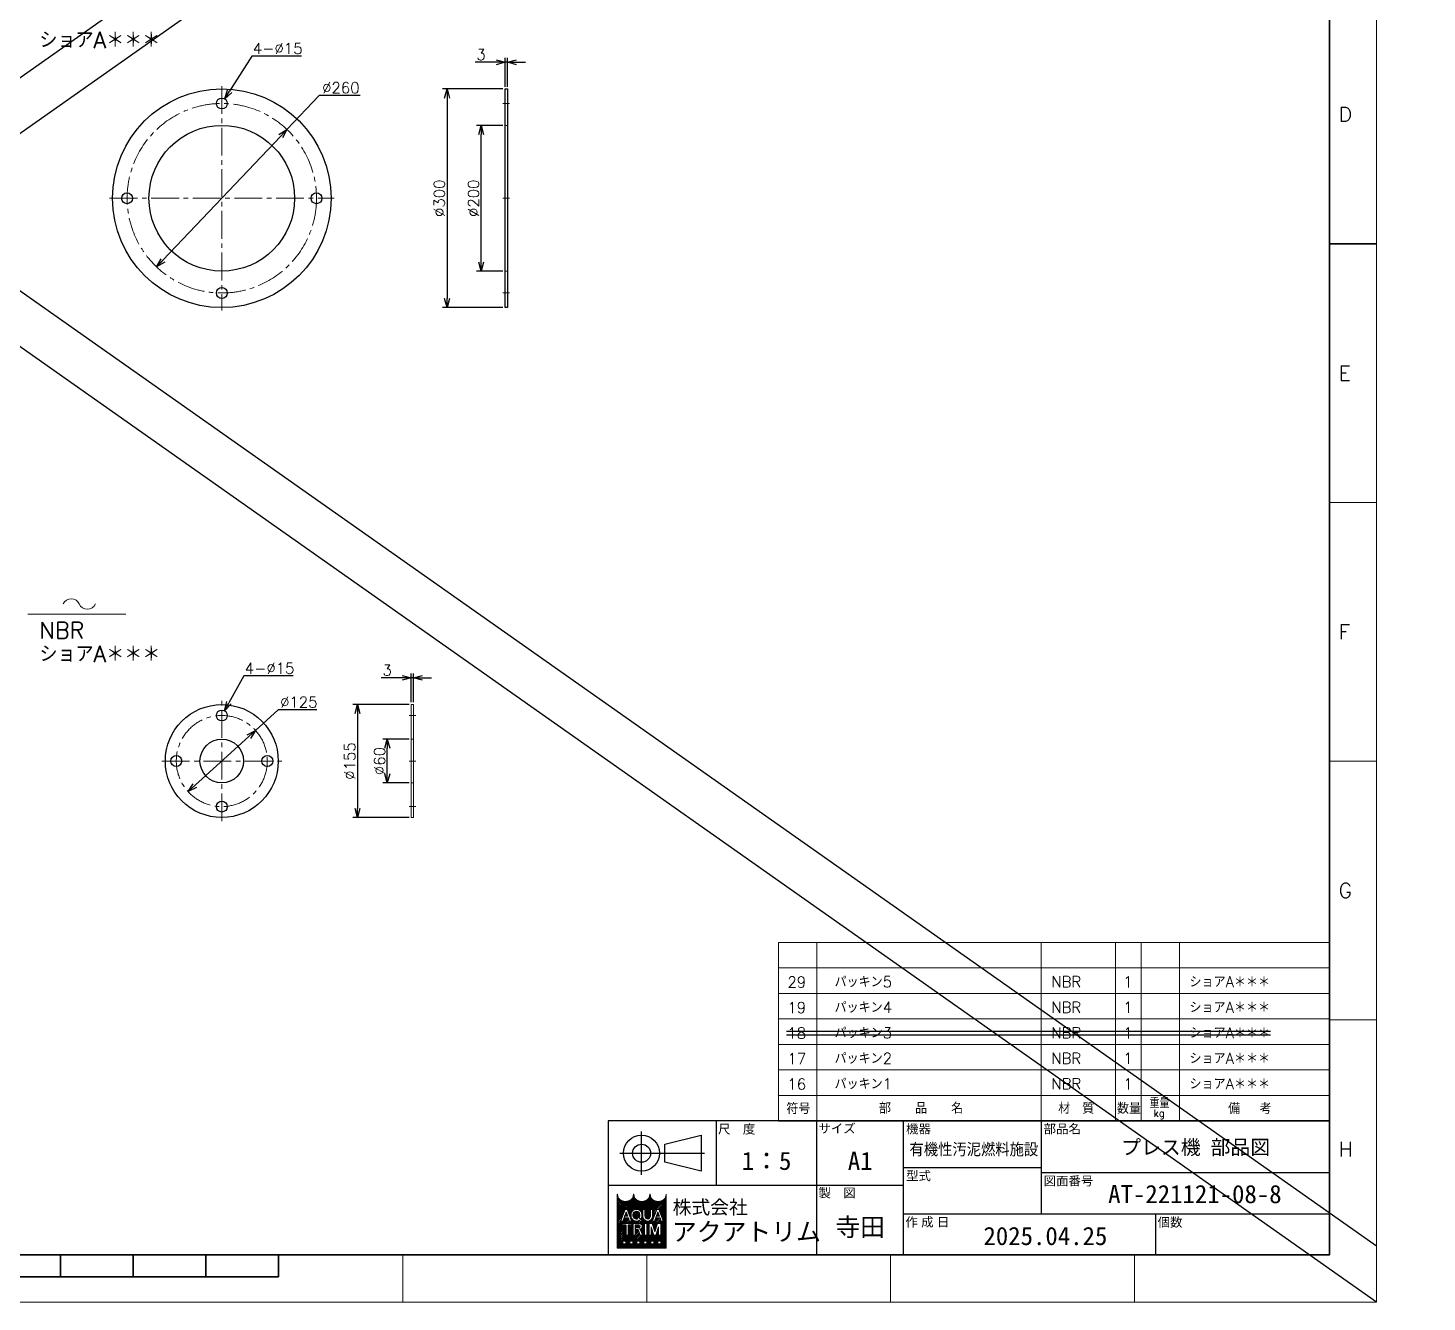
# Model space of a CAD drawing. Header units: millimetres. Extents: x 0 to 6920, y -24 to 2991.
# Drawn here: x 2290 to 4210, y 0 to 1748 of the extents above; entities that cross this region are included whole.
import ezdxf
from ezdxf import colors
from ezdxf.entities.mleader import LeaderData, LeaderLine
from ezdxf.enums import TextEntityAlignment as Align
from ezdxf.math import Vec2, Vec3

# ---------------------------------------------------------------- set-up
doc = ezdxf.new("R2010")
doc.units = ezdxf.units.MM
doc.header["$LTSCALE"] = 2
doc.header["$PDMODE"] = 99
doc.header["$PDSIZE"] = 1
doc.linetypes.add('CENTER2', pattern=[28.575, 19.05, -3.175, 3.175, -3.175])
doc.linetypes.add('HIDDEN', pattern=[9.525, 6.35, -3.175])
for name, color, linetype, lineweight in [('04_HIDDEN', 2, 'HIDDEN', 13), ('05_CENTER', 4, 'CENTER2', 13), ('08_DIM', 3, 'Continuous', 13), ('90_FRAME', 5, 'Continuous', 35)]:
    doc.layers.add(name, color=color, linetype=linetype, lineweight=lineweight)
doc.layers.add('91_BLANK', color=5, linetype='Continuous', lineweight=0, plot=False)
doc.styles.add('KSS_TXT', font='txt.shx', dxfattribs={"bigfont": 'extfont2.shx'})
doc.styles.add('MS_G', font='MS Gothic.ttf')
doc.styles.get("Standard").update_dxf_attribs({"font": 'txt.shx', "bigfont": 'extfont2.shx'})
doc.styles.add('表題用', font='MS PGothic.ttf')
doc.dimstyles.new('KSS_DIM', dxfattribs={"dimscale": 5, "dimtxt": 3, "dimasz": 2.5, "dimexe": 1.25, "dimexo": 0.625, "dimtad": 1, "dimdsep": 46, "dimtxsty": 'KSS_TXT', "dimblk": 'OPEN30', "dimcen": 0, "dimazin": 2, "dimtfac": 0.75, "dimtmove": 0, "dimatfit": 3, "dimldrblk": 'OPEN30', "dimfxl": 1.25, "dimtolj": 1, "dimarcsym": 0})
doc.dimstyles.new('KSS_DIM$3', dxfattribs={"dimscale": 5, "dimtxt": 3, "dimasz": 2.5, "dimexe": 1.25, "dimexo": 0.625, "dimtad": 1, "dimtih": 1, "dimtoh": 1, "dimdsep": 46, "dimtxsty": 'KSS_TXT', "dimblk": 'OPEN30', "dimcen": 0, "dimazin": 2, "dimtfac": 0.75, "dimtofl": 0, "dimtmove": 0, "dimatfit": 3, "dimldrblk": 'OPEN30', "dimfxl": 1.25, "dimtolj": 1, "dimarcsym": 0})

# ---------------------------------------------------------------- blocks, each defined once
blk = doc.blocks.new('p1ba05')
for centre, start, end in [((-2.95, 0.29), 24.2276, 155.5758), ((0, 1.62), 204.2276, 335.5758)]:
    blk.add_arc(centre, 1.62, start, end)
blk = doc.blocks.new('_Open30')
at = {"color": 0, "linetype": 'ByBlock', "lineweight": -2}
for p, q in [((-1, 0.27), (0, 0)), ((0, 0), (-1, -0.27)), ((0, 0), (-1, 0))]:
    blk.add_line(p, q, dxfattribs=at)
blk = doc.blocks.new('*D165')
at = {"layer": '08_DIM', "color": 0, "lineweight": -2, "transparency": 16777216}
for p, q in [((2941.7, 1614.5), (2905.6, 1614.5)), ((2911.9, 1427), (2911.9, 1602)), ((2941.7, 1414.5), (2905.6, 1414.5))]:
    blk.add_line(p, q, dxfattribs=at)
at = {"layer": 'Defpoints', "color": 0, "transparency": 16777216}
for p in [(2911.9, 1614.5), (2944.8, 1614.5), (2944.8, 1414.5)]:
    blk.add_point(p, dxfattribs=at)
at = {"layer": '08_DIM', "color": 0, "lineweight": -2, "transparency": 16777216, "xscale": 12.5, "yscale": 12.5, "zscale": 12.5}
for p, rotation in [((2911.9, 1614.5), 90), ((2911.9, 1414.5), 270)]:
    blk.add_blockref('_Open30', p, dxfattribs=dict(at, rotation=rotation))
at = {"layer": '08_DIM', "color": 0, "transparency": 16777216, "insert": (2901.3, 1514.5), "char_height": 15, "attachment_point": 5, "rotation": 90, "style": 'KSS_TXT'}
blk.add_mtext('\\A1;%%C200', dxfattribs=at)
blk = doc.blocks.new('*D166')
at = {"layer": '08_DIM', "color": 0, "lineweight": -2, "transparency": 16777216}
for p, q in [((2941.7, 1664.5), (2858.8, 1664.5)), ((2865.1, 1652), (2865.1, 1377)), ((2941.7, 1364.5), (2858.8, 1364.5))]:
    blk.add_line(p, q, dxfattribs=at)
at = {"layer": 'Defpoints', "color": 0, "transparency": 16777216}
for p in [(2944.8, 1664.5), (2865.1, 1364.5), (2944.8, 1364.5)]:
    blk.add_point(p, dxfattribs=at)
at = {"layer": '08_DIM', "color": 0, "lineweight": -2, "transparency": 16777216, "xscale": 12.5, "yscale": 12.5, "zscale": 12.5}
for p, rotation in [((2865.1, 1664.5), 90), ((2865.1, 1364.5), 270)]:
    blk.add_blockref('_Open30', p, dxfattribs=dict(at, rotation=rotation))
at = {"layer": '08_DIM', "color": 0, "transparency": 16777216, "insert": (2854.5, 1514.5), "char_height": 15, "attachment_point": 5, "rotation": 90, "style": 'KSS_TXT'}
blk.add_mtext('\\A1;%%C300', dxfattribs=at)
blk = doc.blocks.new('*D167')
at = {"layer": '08_DIM', "color": 0, "lineweight": -2, "transparency": 16777216}
for p, q in [((2932.3, 1701.1), (2903.5, 1701.1)), ((2944.8, 1667.6), (2944.8, 1707.3)), ((2947.8, 1701.1), (2944.8, 1701.1)), ((2947.8, 1667.6), (2947.8, 1707.3)), ((2960.3, 1701.1), (2972.8, 1701.1))]:
    blk.add_line(p, q, dxfattribs=at)
at = {"layer": 'Defpoints', "color": 0, "transparency": 16777216}
for p in [(2944.8, 1701.1), (2944.8, 1664.5), (2947.8, 1664.5)]:
    blk.add_point(p, dxfattribs=at)
at = {"layer": '08_DIM', "color": 0, "lineweight": -2, "transparency": 16777216, "xscale": 12.5, "yscale": 12.5, "zscale": 12.5}
blk.add_blockref('_Open30', (2944.8, 1701.1), dxfattribs=at)
at = {"layer": '08_DIM', "color": 0, "lineweight": -2, "transparency": 16777216, "xscale": 12.5, "yscale": 12.5, "zscale": 12.5, "rotation": 180}
blk.add_blockref('_Open30', (2947.8, 1701.1), dxfattribs=at)
at = {"layer": '08_DIM', "color": 0, "transparency": 16777216, "insert": (2911.7, 1711.7), "char_height": 15, "attachment_point": 5, "style": 'KSS_TXT'}
blk.add_mtext('\\A1;3', dxfattribs=at)
blk = doc.blocks.new('*D168')
at = {"layer": '08_DIM', "color": 0, "lineweight": -2, "transparency": 16777216}
for p, q in [((2812.8, 772.3), (2776.8, 772.3)), ((2783, 724.8), (2783, 759.8)), ((2812.8, 712.3), (2776.8, 712.3))]:
    blk.add_line(p, q, dxfattribs=at)
at = {"layer": 'Defpoints', "color": 0, "transparency": 16777216}
for p in [(2783, 772.3), (2815.9, 772.3), (2815.9, 712.3)]:
    blk.add_point(p, dxfattribs=at)
at = {"layer": '08_DIM', "color": 0, "lineweight": -2, "transparency": 16777216, "xscale": 12.5, "yscale": 12.5, "zscale": 12.5}
for p, rotation in [((2783, 772.3), 90), ((2783, 712.3), 270)]:
    blk.add_blockref('_Open30', p, dxfattribs=dict(at, rotation=rotation))
at = {"layer": '08_DIM', "color": 0, "transparency": 16777216, "insert": (2772.4, 742.3), "char_height": 15, "attachment_point": 5, "rotation": 90, "style": 'KSS_TXT'}
blk.add_mtext('\\A1;%%C60', dxfattribs=at)
blk = doc.blocks.new('*D169')
at = {"layer": '08_DIM', "color": 0, "lineweight": -2, "transparency": 16777216}
for p, q in [((2812.8, 819.8), (2735.9, 819.8)), ((2742.1, 807.3), (2742.1, 677.3)), ((2812.8, 664.8), (2735.9, 664.8))]:
    blk.add_line(p, q, dxfattribs=at)
at = {"layer": 'Defpoints', "color": 0, "transparency": 16777216}
for p in [(2815.9, 819.8), (2742.1, 664.8), (2815.9, 664.8)]:
    blk.add_point(p, dxfattribs=at)
at = {"layer": '08_DIM', "color": 0, "lineweight": -2, "transparency": 16777216, "xscale": 12.5, "yscale": 12.5, "zscale": 12.5}
for p, rotation in [((2742.1, 819.8), 90), ((2742.1, 664.8), 270)]:
    blk.add_blockref('_Open30', p, dxfattribs=dict(at, rotation=rotation))
at = {"layer": '08_DIM', "color": 0, "transparency": 16777216, "insert": (2731.5, 742.3), "char_height": 15, "attachment_point": 5, "rotation": 90, "style": 'KSS_TXT'}
blk.add_mtext('\\A1;%%C155', dxfattribs=at)
blk = doc.blocks.new('*D170')
at = {"layer": '08_DIM', "color": 0, "lineweight": -2, "transparency": 16777216}
for p, q in [((2803.4, 856.4), (2774.7, 856.4)), ((2815.9, 822.9), (2815.9, 862.6)), ((2818.9, 856.4), (2815.9, 856.4)), ((2818.9, 822.9), (2818.9, 862.6)), ((2831.4, 856.4), (2843.9, 856.4))]:
    blk.add_line(p, q, dxfattribs=at)
at = {"layer": 'Defpoints', "color": 0, "transparency": 16777216}
for p in [(2815.9, 856.4), (2815.9, 819.8), (2818.9, 819.8)]:
    blk.add_point(p, dxfattribs=at)
at = {"layer": '08_DIM', "color": 0, "lineweight": -2, "transparency": 16777216, "xscale": 12.5, "yscale": 12.5, "zscale": 12.5}
blk.add_blockref('_Open30', (2815.9, 856.4), dxfattribs=at)
at = {"layer": '08_DIM', "color": 0, "lineweight": -2, "transparency": 16777216, "xscale": 12.5, "yscale": 12.5, "zscale": 12.5, "rotation": 180}
blk.add_blockref('_Open30', (2818.9, 856.4), dxfattribs=at)
at = {"layer": '08_DIM', "color": 0, "transparency": 16777216, "insert": (2782.8, 867), "char_height": 15, "attachment_point": 5, "style": 'KSS_TXT'}
blk.add_mtext('\\A1;3', dxfattribs=at)
blk = doc.blocks.new('*D172')
at = {"layer": '08_DIM', "color": 0, "lineweight": -2, "transparency": 16777216}
for p, q in [((2597, 1709.4), (2566.5, 1661.4)), ((2665.1, 1709.4), (2597, 1709.4))]:
    blk.add_line(p, q, dxfattribs=at)
at = {"layer": 'Defpoints', "color": 0, "transparency": 16777216}
for p in [(2551.8, 1638.2), (2559.9, 1650.8)]:
    blk.add_point(p, dxfattribs=at)
at = {"layer": '08_DIM', "color": 0, "lineweight": -2, "transparency": 16777216, "xscale": 12.5, "yscale": 12.5, "zscale": 12.5, "rotation": 237.6378493519176}
blk.add_blockref('_Open30', (2559.9, 1650.8), dxfattribs=at)
at = {"layer": '08_DIM', "color": 0, "transparency": 16777216, "insert": (2632.6, 1720), "char_height": 15, "attachment_point": 5, "style": 'KSS_TXT'}
blk.add_mtext('\\A1;4-%%C15', dxfattribs=at)
blk = doc.blocks.new('*D173')
at = {"layer": '08_DIM', "color": 0, "lineweight": -2, "transparency": 16777216}
for p, q in [((2585.9, 859), (2565.5, 822.3)), ((2654, 859), (2585.9, 859))]:
    blk.add_line(p, q, dxfattribs=at)
at = {"layer": 'Defpoints', "color": 0, "transparency": 16777216}
for p in [(2559.5, 811.4), (2552.2, 798.2)]:
    blk.add_point(p, dxfattribs=at)
at = {"layer": '08_DIM', "color": 0, "lineweight": -2, "transparency": 16777216, "xscale": 12.5, "yscale": 12.5, "zscale": 12.5, "rotation": 240.9946237430811}
blk.add_blockref('_Open30', (2559.5, 811.4), dxfattribs=at)
at = {"layer": '08_DIM', "color": 0, "transparency": 16777216, "insert": (2621.5, 869.6), "char_height": 15, "attachment_point": 5, "style": 'KSS_TXT'}
blk.add_mtext('\\A1;4-%%C15', dxfattribs=at)
blk = doc.blocks.new('*D174')
at = {"layer": '08_DIM', "color": 0, "lineweight": -2, "transparency": 16777216}
for p, q in [((2633.4, 812.5), (2602.2, 784.2)), ((2686.5, 812.5), (2633.4, 812.5)), ((2509.5, 700.3), (2592.9, 775.9))]:
    blk.add_line(p, q, dxfattribs=at)
at = {"layer": 'Defpoints', "color": 0, "transparency": 16777216}
for p in [(2602.2, 784.2), (2509.5, 700.3)]:
    blk.add_point(p, dxfattribs=at)
at = {"layer": '08_DIM', "color": 0, "lineweight": -2, "transparency": 16777216, "xscale": 12.5, "yscale": 12.5, "zscale": 12.5}
for p, rotation in [((2602.2, 784.2), 42.15355655547747), ((2509.5, 700.3), 222.1535565554775)]:
    blk.add_blockref('_Open30', p, dxfattribs=dict(at, rotation=rotation))
at = {"layer": '08_DIM', "color": 0, "transparency": 16777216, "insert": (2661.5, 823.1), "char_height": 15, "attachment_point": 5, "style": 'KSS_TXT'}
blk.add_mtext('\\A1;%%C125', dxfattribs=at)
blk = doc.blocks.new('*D175')
at = {"layer": '08_DIM', "color": 0, "lineweight": -2, "transparency": 16777216}
for p, q in [((2689.5, 1655.5), (2645.3, 1608.9)), ((2745.8, 1655.5), (2689.5, 1655.5)), ((2466.4, 1420.2), (2636.7, 1599.8))]:
    blk.add_line(p, q, dxfattribs=at)
at = {"layer": 'Defpoints', "color": 0, "transparency": 16777216}
for p in [(2645.3, 1608.9), (2466.4, 1420.2)]:
    blk.add_point(p, dxfattribs=at)
at = {"layer": '08_DIM', "color": 0, "lineweight": -2, "transparency": 16777216, "xscale": 12.5, "yscale": 12.5, "zscale": 12.5}
for p, rotation in [((2645.3, 1608.9), 46.52850675589113), ((2466.4, 1420.2), 226.5285067558911)]:
    blk.add_blockref('_Open30', p, dxfattribs=dict(at, rotation=rotation))
at = {"layer": '08_DIM', "color": 0, "transparency": 16777216, "insert": (2719.2, 1666.1), "char_height": 15, "attachment_point": 5, "style": 'KSS_TXT'}
blk.add_mtext('\\A1;%%C260', dxfattribs=at)
blk = doc.blocks.new('AM_BALLOON1')
at = {"transparency": 16777216}
blk.add_circle((0, 0), 5, dxfattribs=at)
blk.add_attdef('B_NUMBER', text='', height=3, dxfattribs=at).set_placement((0, 0), align=Align.MIDDLE_CENTER)
blk = doc.blocks.new('_OPEN')
at = {"color": 0, "linetype": 'ByBlock'}
for p, q in [((-1, 0.17), (0, 0)), ((0, 0), (-1, -0.17)), ((0, 0), (-1, 0))]:
    blk.add_line(p, q, dxfattribs=at)

msp = doc.modelspace()

# ---------------------------------------------------------------- hatches: boundary and pattern name
at = {"layer": '90_FRAME', "lineweight": 5}
h = msp.add_hatch(dxfattribs=at)
h.set_pattern_fill('_USER', color=4, scale=1.5, angle=45, pattern_type=0)
h.set_pattern_definition([(45, (3e-06, 5e-07), (-1.0606602, 1.0606602), [])])
edge = h.paths.add_edge_path()
edge.add_arc((3165.98, 147.555), 0.32, 90, 180)
edge.add_ellipse((3154.773, 147.555), major_axis=(-10.887, 0), ratio=0.88235294, start_angle=360, end_angle=540, ccw=False)
edge.add_arc((3143.566, 147.555), 0.32, 3.187318, 180)
edge.add_ellipse((3132.359, 147.555), major_axis=(-10.887, 0), ratio=0.88235294, start_angle=360, end_angle=540, ccw=False)
edge.add_arc((3121.152, 147.555), 0.32, 3.187318, 180)
edge.add_ellipse((3109.945, 147.555), major_axis=(-10.887, 0), ratio=0.88235294, start_angle=360, end_angle=540, ccw=False)
edge.add_arc((3098.738, 147.555), 0.32, 3.187318, 90)
edge.add_line((3098.738, 147.876), (3098.738, 73.91))
edge.add_line((3098.738, 73.91), (3165.98, 73.91))
edge.add_line((3165.98, 73.91), (3165.98, 147.876))
h.paths.add_polyline_path([(3109.581, 127.122), (3112.236, 127.122), (3118.273, 111.189), (3118.273, 111.112), (3115.399, 111.112), (3113.896, 115.333), (3107.985, 115.333), (3108.852, 117.767), (3113.029, 117.767), (3110.909, 123.723), (3106.418, 111.112), (3103.544, 111.112), (3103.544, 111.189)], flags=16)
edge = h.paths.add_edge_path(flags=16)
edge.add_ellipse((3124.955, 120.078), major_axis=(-7.365, 0), ratio=0.95652174, start_angle=180, end_angle=360, ccw=False)
edge.add_line((3132.319, 120.078), (3132.319, 118.157))
edge.add_ellipse((3124.955, 118.157), major_axis=(-7.365, 0), ratio=0.95652174, start_angle=142.105255, end_angle=180, ccw=False)
edge.add_line((3130.766, 113.83), (3128.703, 115.53))
edge.add_ellipse((3124.955, 118.345), major_axis=(4.696, 0), ratio=0.99503582, start_angle=-37.042763, end_angle=0)
edge.add_line((3129.651, 118.345), (3129.651, 119.889))
edge.add_ellipse((3124.955, 119.889), major_axis=(4.696, 0), ratio=0.99471826, start_angle=360, end_angle=540)
edge.add_line((3120.259, 119.889), (3120.259, 118.345))
edge.add_ellipse((3124.955, 118.345), major_axis=(4.696, 0), ratio=0.99503582, start_angle=-180, end_angle=-65.757949)
edge.add_line((3126.883, 114.084), (3125.575, 115.357))
edge.add_line((3125.575, 115.357), (3126.994, 116.863))
edge.add_line((3126.994, 116.863), (3132.924, 111.976))
edge.add_line((3132.924, 111.976), (3131.071, 110.008))
edge.add_line((3131.071, 110.008), (3128.845, 112.175))
edge.add_ellipse((3124.955, 118.157), major_axis=(-7.365, 0), ratio=0.95652174, start_angle=0, end_angle=121.883625, ccw=False)
edge.add_line((3117.59, 118.157), (3117.59, 120.078))
h.paths.add_polyline_path([(3118.749, 107.91), (3118.749, 105.669), (3113.946, 105.669, 0.41421356), (3113.626, 105.349), (3113.626, 91.9), (3110.744, 91.9), (3110.744, 105.349, 0.41421356), (3110.424, 105.669), (3105.621, 105.669), (3105.621, 107.91)], flags=16)
edge = h.paths.add_edge_path(flags=16)
edge.add_line((3120.574, 107.91), (3127.939, 107.91))
edge.add_ellipse((3127.939, 103.699), major_axis=(-5.169, 0), ratio=0.8148203, start_angle=111.386975, end_angle=270, ccw=False)
edge.add_arc((3128.732, 97.991), 2.094, 22.272952, 58.553113, ccw=False)
edge.add_line((3130.669, 98.785), (3133.428, 92.028))
edge.add_line((3133.428, 92.028), (3133.428, 91.9))
edge.add_line((3133.428, 91.9), (3130.322, 91.9))
edge.add_line((3130.322, 91.9), (3127.885, 98.685))
edge.add_arc((3126.696, 98.206), 1.281, 21.928298, 90)
edge.add_line((3126.696, 99.487), (3123.552, 99.487))
edge.add_line((3123.552, 99.487), (3123.552, 101.729))
edge.add_line((3123.552, 101.729), (3128.323, 101.729))
edge.add_arc((3128.254, 103.699), 1.971, 271.997057, 448.002943)
edge.add_line((3128.323, 105.669), (3123.456, 105.669))
edge.add_line((3123.456, 105.669), (3123.456, 91.9))
edge.add_line((3123.456, 91.9), (3120.574, 91.9))
edge.add_line((3120.574, 91.9), (3120.574, 107.91))
h.paths.add_polyline_path([(3133.8, 127.122), (3136.681, 127.122), (3136.681, 118.157, 0.17503056), (3137.953, 114.487, 0.25714961), (3143.095, 114.487, 0.17503056), (3144.366, 118.157), (3144.366, 127.122), (3147.248, 127.122), (3147.248, 117.577, -0.37939124), (3141.004, 111.112), (3140.043, 111.112, -0.37939124), (3133.8, 117.577)], flags=16)
h.paths.add_polyline_path([(3135.856, 107.91), (3139.378, 107.91), (3139.378, 105.669, 0.41421356), (3139.058, 105.349), (3139.058, 94.462, 0.41421356), (3139.378, 94.142), (3139.378, 91.9), (3135.856, 91.9), (3135.856, 94.142, 0.41421356), (3136.176, 94.462), (3136.176, 105.349, 0.41421356), (3135.856, 105.669)], flags=16)
h.paths.add_polyline_path([(3142.263, 107.91), (3146.445, 107.91), (3150.268, 96.282), (3154.091, 107.91), (3158.276, 107.91), (3158.276, 91.9), (3155.394, 91.9), (3155.394, 103.107), (3151.709, 91.9), (3148.827, 91.9), (3145.142, 103.107), (3145.145, 91.9), (3142.263, 91.9)], flags=16)
h.paths.add_polyline_path([(3153.123, 127.122), (3155.778, 127.122), (3161.815, 111.189), (3161.815, 111.112), (3158.941, 111.112), (3157.438, 115.333), (3151.527, 115.333), (3152.393, 117.767), (3156.571, 117.767), (3154.45, 123.723), (3149.96, 111.112), (3147.086, 111.112), (3147.086, 111.189)], flags=16)
h.paths.add_polyline_path([(3106.423, 83.516), (3110.265, 83.516), (3110.265, 79.673), (3106.423, 79.673)], flags=16)
h.paths.add_polyline_path([(3116.029, 83.516), (3119.871, 83.516), (3119.871, 79.673), (3116.029, 79.673)], flags=16)
h.paths.add_polyline_path([(3125.635, 83.516), (3129.477, 83.516), (3129.477, 79.673), (3125.635, 79.673)], flags=16)
h.paths.add_polyline_path([(3135.241, 83.516), (3139.083, 83.516), (3139.083, 79.673), (3135.241, 79.673)], flags=16)
h.paths.add_polyline_path([(3144.847, 83.516), (3148.689, 83.516), (3148.689, 79.673), (3144.847, 79.673)], flags=16)
h.paths.add_polyline_path([(3154.453, 83.516), (3158.295, 83.516), (3158.295, 79.673), (3154.453, 79.673)], flags=16)

# ---------------------------------------------------------------- linework, layer by layer
for p, q in [((4141.004, 76.434), (0, 2991.033)), ((0, 76.434), (4141.004, 2991.033)), ((4141.004, 0), (0, 2914.599)), ((0, 0), (4141.004, 2914.599)), ((3330.947, 371.489), (3995.369, 371.489)), ((3330.947, 366.489), (3995.369, 366.489))]:
    msp.add_line(p, q)
at = {"color": 3}
msp.add_lwpolyline([(2944.784, 1364.508), (2944.784, 1664.508), (2947.784, 1664.508), (2947.784, 1364.508)], close=True, dxfattribs=at)
for centre, radius in [((2555.844, 1514.508), 150), ((2555.844, 1644.508), 7.5), ((2555.844, 1514.508), 100), ((2425.844, 1514.508), 7.5), ((2685.844, 1514.508), 7.5), ((2555.844, 1384.508), 7.5), ((2555.844, 742.294), 77.5), ((2555.844, 804.794), 7.5), ((2555.844, 742.294), 30), ((2493.344, 742.294), 7.5), ((2618.344, 742.294), 7.5), ((2555.844, 679.794), 7.5)]:
    msp.add_circle(centre, radius, dxfattribs=at)
at = {"layer": '04_HIDDEN', "color": 3}
for p, q in [((2944.784, 1614.508), (2947.784, 1614.508)), ((2944.784, 1414.508), (2947.784, 1414.508)), ((2815.948, 772.294), (2818.948, 772.294)), ((2815.948, 712.294), (2818.948, 712.294))]:
    msp.add_line(p, q, dxfattribs=at)
at = {"layer": '05_CENTER'}
for p, q in [((2555.844, 1668.508), (2555.844, 1360.508)), ((2950.83, 1644.508), (2941.696, 1644.508)), ((2401.844, 1514.508), (2709.844, 1514.508)), ((2950.83, 1514.508), (2941.696, 1514.508)), ((2950.83, 1384.508), (2941.696, 1384.508)), ((2555.844, 659.794), (2555.844, 824.794)), ((2821.994, 804.794), (2812.859, 804.794)), ((2473.344, 742.294), (2638.344, 742.294)), ((2821.994, 742.294), (2812.859, 742.294)), ((2821.994, 679.794), (2812.859, 679.794))]:
    msp.add_line(p, q, dxfattribs=at)
for centre, radius in [((2555.844, 1514.508), 130), ((2555.844, 742.294), 62.5)]:
    msp.add_circle(centre, radius, dxfattribs=at)
at = {"layer": '08_DIM'}
msp.add_line((2289.797, 943.866), (2424.221, 943.866), dxfattribs=at)
msp.add_lwpolyline([(2815.948, 819.794), (2818.948, 819.794), (2818.948, 664.794), (2815.948, 664.794)], close=True, dxfattribs=at)
at = {"layer": '90_FRAME'}
for p, q in [((4141.004, 1452.155), (4076.195, 1452.155)), ((2334.626, 34.608), (2334.626, 64.52)), ((2434.334, 34.608), (2434.334, 64.52)), ((2534.041, 34.608), (2534.041, 64.52)), ((2633.748, 34.608), (2633.748, 64.52)), ((1636.676, 34.608), (2633.748, 34.608))]:
    msp.add_line(p, q, dxfattribs=at)
at = {"layer": '90_FRAME', "color": 4, "lineweight": 13}
for p, q in [((4141.004, 1097.169), (4076.195, 1097.169)), ((4141.004, 742.182), (4076.195, 742.182)), ((3320.087, 493.377), (4076.195, 493.377)), ((3320.088, 493.377), (3320.088, 248.377)), ((3372.588, 493.377), (3372.588, 248.377)), ((3680.54, 493.377), (3680.54, 248.377)), ((3782.76, 493.377), (3782.76, 248.377)), ((3817.76, 493.377), (3817.76, 248.377)), ((3870.26, 493.377), (3870.26, 248.377)), ((3320.087, 458.377), (4076.195, 458.377)), ((3320.087, 423.377), (4076.195, 423.377)), ((3320.087, 388.377), (4076.195, 388.377)), ((4141.004, 387.196), (4076.195, 387.196)), ((3320.087, 353.377), (4076.195, 353.377)), ((3320.087, 318.377), (4076.195, 318.377)), ((3320.087, 283.377), (4076.195, 283.377)), ((2804.546, 0), (2804.546, 64.52)), ((3139.213, 0), (3139.213, 64.52)), ((3473.88, 0), (3473.88, 64.52)), ((3808.547, 0), (3808.547, 64.52))]:
    msp.add_line(p, q, dxfattribs=at)
at = {"layer": '90_FRAME', "color": 0, "lineweight": 25}
for p, q in [((3131.982, 174.481), (3131.982, 233.881)), ((3234.695, 159.984), (3234.695, 248.377)), ((3372.588, 64.52), (3372.588, 248.377)), ((3491.73, 64.52), (3491.73, 248.377)), ((3680.54, 248.377), (3680.54, 121.091)), ((3102.282, 204.181), (3218.607, 204.181)), ((3491.73, 184.734), (3680.54, 184.734)), ((3680.54, 177.663), (4076.195, 177.663)), ((3491.73, 159.984), (3086.195, 159.984)), ((3491.73, 121.091), (4076.195, 121.091)), ((3837.409, 121.091), (3837.409, 64.52))]:
    msp.add_line(p, q, dxfattribs=at)
at = {"layer": '90_FRAME', "color": 7, "lineweight": 25}
msp.add_line((3320.088, 248.377), (4076.195, 248.377), dxfattribs=at)
at = {"layer": '90_FRAME', "color": 4, "lineweight": 5}
for p, q in [((3098.738, 73.91), (3098.738, 147.876)), ((3165.98, 147.876), (3165.98, 73.91)), ((3103.544, 111.189), (3109.581, 127.122)), ((3106.418, 111.112), (3110.909, 123.723)), ((3107.985, 115.333), (3108.852, 117.767)), ((3107.985, 115.333), (3113.896, 115.333)), ((3108.852, 117.767), (3113.029, 117.767)), ((3109.581, 127.122), (3112.236, 127.122)), ((3113.029, 117.767), (3110.909, 123.723)), ((3118.273, 111.189), (3112.236, 127.122)), ((3115.399, 111.112), (3113.896, 115.333)), ((3117.59, 120.078), (3117.59, 118.157)), ((3120.259, 119.889), (3120.259, 118.352)), ((3125.575, 115.357), (3126.994, 116.863)), ((3125.575, 115.357), (3126.883, 114.084)), ((3126.994, 116.863), (3132.924, 111.976)), ((3128.703, 115.53), (3130.766, 113.83)), ((3129.651, 119.889), (3129.651, 118.352)), ((3132.319, 120.078), (3132.319, 118.157)), ((3133.8, 117.577), (3133.8, 127.122)), ((3136.681, 127.122), (3133.8, 127.122)), ((3136.681, 118.157), (3136.681, 127.122)), ((3144.366, 118.157), (3144.366, 127.122)), ((3144.366, 127.122), (3147.248, 127.122)), ((3147.086, 111.189), (3153.123, 127.122)), ((3147.248, 117.577), (3147.248, 127.122)), ((3149.96, 111.112), (3154.45, 123.723)), ((3151.527, 115.333), (3152.393, 117.767)), ((3151.527, 115.333), (3157.438, 115.333)), ((3152.393, 117.767), (3156.571, 117.767)), ((3153.123, 127.122), (3155.778, 127.122)), ((3156.571, 117.767), (3154.45, 123.723)), ((3161.815, 111.189), (3155.778, 127.122)), ((3158.941, 111.112), (3157.438, 115.333)), ((3103.544, 111.112), (3103.544, 111.189)), ((3103.544, 111.189), (3103.544, 111.189)), ((3103.544, 111.112), (3103.544, 111.189)), ((3103.544, 111.112), (3106.418, 111.112)), ((3105.621, 107.91), (3118.749, 107.91)), ((3105.621, 107.91), (3105.621, 105.669)), ((3105.621, 105.669), (3110.424, 105.669)), ((3110.744, 91.9), (3110.744, 105.349)), ((3113.626, 91.9), (3113.626, 105.349)), ((3113.946, 105.669), (3118.749, 105.669)), ((3118.273, 111.112), (3115.399, 111.112)), ((3118.273, 111.112), (3118.273, 111.189)), ((3118.749, 107.91), (3118.749, 105.669)), ((3120.574, 107.91), (3120.574, 91.9)), ((3120.574, 107.91), (3127.939, 107.91)), ((3123.456, 91.9), (3123.456, 105.669)), ((3123.456, 105.669), (3128.323, 105.669)), ((3123.552, 99.487), (3123.552, 101.729)), ((3123.552, 101.729), (3128.323, 101.729)), ((3123.552, 99.487), (3126.696, 99.487)), ((3127.885, 98.685), (3130.322, 91.9)), ((3128.845, 112.175), (3131.071, 110.008)), ((3130.669, 98.785), (3133.428, 92.028)), ((3131.071, 110.008), (3132.924, 111.976)), ((3135.856, 107.91), (3139.378, 107.91)), ((3135.856, 107.91), (3135.856, 105.669)), ((3136.176, 94.462), (3136.176, 105.349)), ((3139.058, 94.462), (3139.058, 105.349)), ((3139.378, 107.91), (3139.378, 105.669)), ((3141.004, 111.112), (3140.043, 111.112)), ((3142.263, 107.91), (3142.263, 91.9)), ((3142.263, 107.91), (3146.445, 107.91)), ((3145.145, 91.9), (3145.142, 103.107)), ((3148.827, 91.9), (3145.142, 103.107)), ((3150.268, 96.282), (3146.445, 107.91)), ((3147.086, 111.112), (3147.086, 111.189)), ((3147.086, 111.189), (3147.086, 111.189)), ((3147.086, 111.112), (3147.086, 111.189)), ((3147.086, 111.112), (3149.96, 111.112)), ((3150.268, 96.282), (3154.091, 107.91)), ((3151.709, 91.9), (3155.394, 103.107)), ((3158.276, 107.91), (3154.091, 107.91)), ((3155.394, 103.107), (3155.394, 91.9)), ((3158.276, 91.9), (3158.276, 107.91)), ((3161.815, 111.112), (3158.941, 111.112)), ((3161.815, 111.112), (3161.815, 111.189)), ((3106.423, 83.516), (3110.265, 83.516)), ((3106.423, 83.516), (3106.423, 79.673)), ((3110.265, 79.673), (3106.423, 79.673)), ((3110.265, 83.516), (3110.265, 79.673)), ((3110.744, 91.9), (3113.626, 91.9)), ((3116.029, 83.516), (3119.871, 83.516)), ((3116.029, 83.516), (3116.029, 79.673)), ((3119.871, 79.673), (3116.029, 79.673)), ((3119.871, 83.516), (3119.871, 79.673)), ((3120.574, 91.9), (3123.456, 91.9)), ((3125.635, 83.516), (3129.477, 83.516)), ((3125.635, 83.516), (3125.635, 79.673)), ((3129.477, 79.673), (3125.635, 79.673)), ((3129.477, 83.516), (3129.477, 79.673)), ((3130.322, 91.9), (3133.428, 91.9)), ((3133.428, 92.028), (3133.428, 91.9)), ((3135.241, 83.516), (3139.083, 83.516)), ((3135.241, 83.516), (3135.241, 79.673)), ((3139.083, 79.673), (3135.241, 79.673)), ((3135.856, 91.9), (3135.856, 94.142)), ((3135.856, 91.9), (3139.378, 91.9)), ((3139.083, 83.516), (3139.083, 79.673)), ((3139.378, 91.9), (3139.378, 94.142)), ((3142.263, 91.9), (3145.145, 91.9)), ((3144.847, 83.516), (3148.689, 83.516)), ((3144.847, 83.516), (3144.847, 79.673)), ((3148.689, 79.673), (3144.847, 79.673)), ((3148.689, 83.516), (3148.689, 79.673)), ((3148.827, 91.9), (3151.709, 91.9)), ((3158.295, 83.516), (3154.453, 83.516)), ((3154.453, 83.516), (3154.453, 79.673)), ((3154.453, 79.673), (3158.295, 79.673)), ((3155.394, 91.9), (3158.276, 91.9)), ((3158.295, 83.516), (3158.295, 79.673)), ((3165.98, 73.91), (3098.738, 73.91))]:
    msp.add_line(p, q, dxfattribs=at)
at = {"layer": '90_FRAME'}
msp.add_lwpolyline([(194.23, 64.52), (4076.195, 64.52), (4076.195, 2839.789), (194.23, 2839.789)], close=True, dxfattribs=at)
at = {"layer": '90_FRAME', "color": 0, "lineweight": 25}
msp.add_lwpolyline([(3086.195, 64.52), (4076.195, 64.52), (4076.195, 248.377), (3086.195, 248.377)], close=True, dxfattribs=at)
msp.add_lwpolyline([(3164.157, 216.556), (3213.657, 228.931), (3213.657, 179.431), (3164.157, 191.806), (3164.157, 216.556)], dxfattribs=at)
for radius in [24.75, 12.375]:
    msp.add_circle((3131.982, 204.181), radius, dxfattribs=at)
at = {"layer": '90_FRAME', "color": 4, "lineweight": 5}
for centre, radius, start, end in [((3098.738, 147.555), 0.32, 0, 90), ((3121.152, 147.555), 0.32, 0, 180), ((3121.152, 147.555), 0.32, 0, 90), ((3143.566, 147.555), 0.32, 0, 180), ((3165.98, 147.555), 0.32, 90, 180), ((3140.568, 117.867), 6.775, 182.450031, 265.555257), ((3142.397, 118.082), 5.717, 179.252794, 218.964572), ((3140.479, 117.867), 6.775, 274.444743, 357.549969), ((3138.65, 118.082), 5.717, 321.035428, 0.747206), ((3110.424, 105.349), 0.32, 0, 90), ((3113.946, 105.349), 0.32, 90, 180), ((3126.696, 98.206), 1.281, 21.928298, 90), ((3128.254, 103.699), 1.971, 271.997057, 88.002943), ((3128.732, 97.991), 2.094, 22.272952, 58.553113), ((3135.856, 105.349), 0.32, 0, 90), ((3140.524, 119.156), 5.33, 241.157728, 298.842272), ((3139.378, 105.349), 0.32, 90, 180), ((3135.856, 94.462), 0.32, 270, 0), ((3139.378, 94.462), 0.32, 180, 270)]:
    msp.add_arc(centre, radius, start, end, dxfattribs=at)
for centre, major_axis, ratio, start_param, end_param in [((3109.945, 147.555), (-10.887, 0), 0.88235294, 6.28318531, 9.42477796), ((3132.359, 147.555), (-10.887, 0), 0.88235294, 6.28318531, 9.42477796), ((3154.773, 147.555), (-10.887, 0), 0.88235294, 6.28318531, 9.42477796), ((3124.955, 120.078), (-7.365, 0), 0.95652174, 3.14159265, 6.28318531), ((3124.955, 119.889), (4.696, 0), 0.99471826, 6.28318531, 9.42477796), ((3127.939, 103.699), (-5.169, 0), 0.8148203, 1.94406945, 4.71238898)]:
    msp.add_ellipse(centre, major_axis=major_axis, ratio=ratio, start_param=start_param, end_param=end_param, dxfattribs=at)
at = {"layer": '90_FRAME', "color": 4, "lineweight": 5, "extrusion": (0, 0, -1)}
for centre, major_axis, ratio, start_param, end_param in [((3124.955, 118.157), (-7.365, 0), 0.95652174, 4.15591475, 6.28318531), ((3124.955, 118.345), (4.696, 0), 0.99503582, 7.43087802, 9.42477796), ((3124.955, 118.345), (4.696, 0), 0.99503582, 6.28318531, 6.92970349), ((3124.955, 118.157), (-7.365, 0), 0.95652174, 3.14159265, 3.80298072)]:
    msp.add_ellipse(centre, major_axis=major_axis, ratio=ratio, start_param=start_param, end_param=end_param, dxfattribs=at)
at = {"layer": '91_BLANK'}
msp.add_lwpolyline([(0, 0), (4141.004, 0), (4141.004, 2914.599), (0, 2914.599)], close=True, dxfattribs=at)

# ---------------------------------------------------------------- block references
at = {"layer": '08_DIM', "xscale": 7.5, "yscale": 7.5, "zscale": 7.5}
msp.add_blockref('p1ba05', (2371.289, 950.704), dxfattribs=at)

# ---------------------------------------------------------------- texts
at = {"layer": '08_DIM', "style": 'KSS_TXT'}
for s, p in [('ショアA＊＊＊', (2305.559, 1720.448)), ('NBR', (2305.559, 910.498)), ('ショアA＊＊＊', (2305.559, 878.033))]:
    msp.add_text(s, height=22.5, dxfattribs=at).set_placement(p)
at = {"layer": '90_FRAME', "color": 0, "lineweight": 13, "style": 'KSS_TXT'}
for s, p in [('D', (4089.078, 1629.648)), ('E', (4089.078, 1274.662)), ('F', (4089.078, 919.675)), ('G', (4089.078, 564.689)), ('H', (4089.078, 209.703))]:
    msp.add_text(s, height=20, dxfattribs=at).set_placement(p, align=Align.MIDDLE_LEFT)
at = {"layer": '90_FRAME', "color": 3, "lineweight": 13}
for s, p in [('29', (3345.05, 438.989)), ('1', (3799.582, 439.24)), ('19', (3345.05, 403.989)), ('1', (3799.582, 404.24)), ('18', (3345.05, 368.989)), ('1', (3799.582, 369.24)), ('17', (3345.05, 333.989)), ('1', (3799.582, 334.24)), ('16', (3345.05, 298.989)), ('1', (3799.582, 299.24))]:
    msp.add_text(s, height=15, dxfattribs=at).set_placement(p, align=Align.MIDDLE_CENTER)
for s, height, p in [('パッキン5', 15, (3396.972, 431.875)), ('NBR', 15, (3694.451, 431.875)), ('ショアA＊＊＊', 15, (3884.172, 431.875)), ('パッキン4', 15, (3396.972, 396.875)), ('NBR', 15, (3694.451, 396.875)), ('ショアA＊＊＊', 15, (3884.172, 396.875)), ('パッキン3', 15, (3396.972, 361.875)), ('NBR', 15, (3694.451, 361.875)), ('ショアA＊＊＊', 15, (3884.172, 361.875)), ('パッキン2', 15, (3396.972, 326.875)), ('NBR', 15, (3694.451, 326.875)), ('ショアA＊＊＊', 15, (3884.172, 326.875)), ('パッキン1', 15, (3396.972, 291.875)), ('NBR', 15, (3694.451, 291.875)), ('ショアA＊＊＊', 15, (3884.172, 291.875)), ('符号', 15, (3330.777, 257.909)), ('部\u3000\u3000品\u3000\u3000名', 15, (3457.939, 258.454)), ('材\u3000質', 15, (3703.882, 258.274)), ('数量', 15, (3784.599, 258.161)), ('重量', 12.5, (3829.194, 266.341)), ('備  考', 15, (3937.163, 257.909)), ('kg', 10, (3834.719, 254.11))]:
    msp.add_text(s, height=height, dxfattribs=at).set_placement(p)
at = {"layer": '90_FRAME', "color": 0, "style": '表題用'}
for s, p in [('尺\u3000度', (3236.937, 237.306)), ('サイズ', (3374.83, 238.238)), ('機器', (3495.128, 237.512)), ('部品名', (3683.938, 237.512)), ('型式', (3495.128, 173.245)), ('図面番号', (3683.938, 166.173)), ('製\u3000図', (3374.83, 149.845)), ('作 成 日', (3494.266, 109.752)), ('個数', (3840.378, 109.406))]:
    msp.add_text(s, height=12.5, dxfattribs=at).set_placement(p, align=Align.MIDDLE_LEFT)
at = {"layer": '90_FRAME', "color": 0, "style": 'MS_G', "width": 0.9}
msp.add_text('有機性汚泥燃料施設', height=16, dxfattribs=at).set_placement((3588.141, 201.605), align=Align.CENTER)
at = {"layer": '90_FRAME', "color": 0, "style": 'MS_G'}
msp.add_text('プレス機 部品図', height=20, dxfattribs=at).set_placement((3892.624, 202.323), align=Align.CENTER)
msp.add_text('A1', height=25, dxfattribs=at).set_placement((3432.159, 193.573), align=Align.MIDDLE)
for s, p in [('AT-221121-08-8', (3772.514, 135.643)), ('2025.04.25', (3601.319, 78.099))]:
    msp.add_text(s, height=25, dxfattribs=at).set_placement(p)
at = {"layer": '90_FRAME', "color": 4, "style": 'MS_G'}
msp.add_text('株式会社', height=18.9019, dxfattribs=at).set_placement((3226.278, 130.141), align=Align.MIDDLE_CENTER)
msp.add_text('アクアトリム', height=25, dxfattribs=at).set_placement((3173.671, 83.976))
at = {"layer": '90_FRAME', "color": 0, "style": 'MS_G'}
for tag, p in [('1：5', (3303.641, 193.573)), ('寺田', (3432.159, 103.413))]:
    msp.add_attdef(tag, text='', height=25, dxfattribs=at).set_placement(p, align=Align.MIDDLE)

# ---------------------------------------------------------------- dimensions: what is measured, and where the dimension line sits
at = {"layer": '08_DIM'}
for p1, p2, picture, middle in [((2551.83, 1638.173), (2559.859, 1650.843), '*D172', (2632.582, 1709.385)), ((2552.208, 798.235), (2559.481, 811.353), '*D173', (2621.504, 858.965))]:
    dim = msp.add_diameter_dim_2p(p1=p1, p2=p2, text='4-<>', dimstyle='KSS_DIM$3', override={"dimpost": '%%C<>'}, dxfattribs=at)
    dim.commit()
    dim.dimension.update_dxf_attribs({"geometry": picture, "text_midpoint": middle, "dimtype": 163})
for base, p1, p2, picture, middle in [((2944.784, 1701.067), (2947.784, 1664.508), (2944.784, 1664.508), '*D167', (2911.659, 1711.692)), ((2815.948, 856.353), (2818.948, 819.794), (2815.948, 819.794), '*D170', (2782.823, 866.978))]:
    dim = msp.add_linear_dim(base=base, p1=p1, p2=p2, dimstyle='KSS_DIM', dxfattribs=at)
    dim.commit()
    dim.dimension.update_dxf_attribs({"geometry": picture, "text_midpoint": middle})
for p1, p2, picture, middle in [((2466.405, 1420.165), (2645.284, 1608.851), '*D175', (2719.212, 1655.463)), ((2509.51, 700.349), (2602.179, 784.239), '*D174', (2661.5, 812.48))]:
    dim = msp.add_diameter_dim_2p(p1=p1, p2=p2, dimstyle='KSS_DIM$3', override={"dimpost": '%%C<>', "dimtix": 1, "dimatfit": 2}, dxfattribs=at)
    dim.commit()
    dim.dimension.update_dxf_attribs({"geometry": picture, "text_midpoint": middle, "dimtype": 163})
for base, p1, p2, picture, middle in [((2865.076, 1364.508), (2944.784, 1664.508), (2944.784, 1364.508), '*D166', (2854.451, 1514.508)), ((2911.88, 1614.508), (2944.784, 1414.508), (2944.784, 1614.508), '*D165', (2901.255, 1514.508)), ((2742.134, 664.794), (2815.948, 819.794), (2815.948, 664.794), '*D169', (2731.489, 742.294)), ((2783.043, 772.294), (2815.948, 712.294), (2815.948, 772.294), '*D168', (2772.418, 742.294))]:
    dim = msp.add_linear_dim(base=base, p1=p1, p2=p2, angle=90, text='%%C<>', dimstyle='KSS_DIM', dxfattribs=at)
    dim.commit()
    dim.dimension.update_dxf_attribs({"geometry": picture, "text_midpoint": middle})

# ---------------------------------------------------------------- leaders
ml = msp.add_multileader_block('Standard', dxfattribs=at)
ml.set_content('AM_BALLOON1', color=256, scale=6.25)
ml.set_attribute('B_NUMBER', '17', width=0)
ml.set_leader_properties(color=256, linetype='ByLayer', lineweight=-1)
ml.set_arrow_properties(name='OPEN')
ml.build(insert=Vec2(0, 0))
ml.multileader.update_dxf_attribs({"leader_type": 0, "has_dogleg": 0, "text_right_attachment_type": 6, "dogleg_length": 0, "arrow_head_size": 12.5, "scale": 2.5, "block_connection_type": 1})
ctx = ml.context
ctx.base_point, ctx.scale, ctx.char_height, ctx.arrow_head_size, ctx.landing_gap_size, ctx.plane_origin = Vec3(6048.132, 1453.3), 2.5, 25, 12.5, 12.5, Vec3(6048.132, 1453.3)
ctx.right_attachment, ctx.attachment_type = 6, 1
notes = []
notes.append((ctx, [(0, (0, 0, 0), (0, 0), (1, 0), 1, [])]))
ctx.block.insert = Vec3(6048.132, 1453.3)
ml = msp.add_multileader_block('Standard', dxfattribs=at)
ml.set_content('AM_BALLOON1', color=256, scale=6.25)
ml.set_attribute('B_NUMBER', '16', width=0)
ml.set_leader_properties(color=256, linetype='ByLayer', lineweight=-1)
ml.set_arrow_properties(name='OPEN')
ml.build(insert=Vec2(0, 0))
ml.multileader.update_dxf_attribs({"leader_type": 0, "has_dogleg": 0, "text_right_attachment_type": 6, "dogleg_length": 0, "arrow_head_size": 12.5, "scale": 2.5, "block_connection_type": 1})
ctx = ml.context
ctx.base_point, ctx.scale, ctx.char_height, ctx.arrow_head_size, ctx.landing_gap_size, ctx.plane_origin = Vec3(4918.892, 1431.432), 2.5, 25, 12.5, 12.5, Vec3(4918.892, 1431.432)
ctx.right_attachment, ctx.attachment_type = 6, 1
notes.append((ctx, [(0, (0, 0, 0), (0, 0), (1, 0), 1, [])]))
ctx.block.insert = Vec3(4918.892, 1431.432)
ml = msp.add_multileader_block('Standard', dxfattribs=at)
ml.set_content('AM_BALLOON1', color=256, scale=6.25)
ml.set_attribute('B_NUMBER', '19', width=0)
ml.set_leader_properties(color=256, linetype='ByLayer', lineweight=-1)
ml.set_arrow_properties(name='OPEN')
ml.build(insert=Vec2(0, 0))
ml.multileader.update_dxf_attribs({"leader_type": 0, "has_dogleg": 0, "text_right_attachment_type": 6, "dogleg_length": 0, "arrow_head_size": 12.5, "scale": 2.5, "block_connection_type": 1})
ctx = ml.context
ctx.base_point, ctx.scale, ctx.char_height, ctx.arrow_head_size, ctx.landing_gap_size, ctx.plane_origin = Vec3(6048.132, 918.44), 2.5, 25, 12.5, 12.5, Vec3(6048.132, 918.44)
ctx.right_attachment, ctx.attachment_type = 6, 1
notes.append((ctx, [(0, (0, 0, 0), (0, 0), (1, 0), 1, [])]))
ctx.block.insert = Vec3(6048.132, 918.44)
ml = msp.add_multileader_block('Standard', dxfattribs=at)
ml.set_content('AM_BALLOON1', color=256, scale=6.25)
ml.set_attribute('B_NUMBER', '18', width=0)
ml.set_leader_properties(color=256, linetype='ByLayer', lineweight=-1)
ml.set_arrow_properties(name='OPEN')
ml.build(insert=Vec2(0, 0))
ml.multileader.update_dxf_attribs({"leader_type": 0, "has_dogleg": 0, "text_right_attachment_type": 6, "dogleg_length": 0, "arrow_head_size": 12.5, "scale": 2.5, "block_connection_type": 1})
ctx = ml.context
ctx.base_point, ctx.scale, ctx.char_height, ctx.arrow_head_size, ctx.landing_gap_size, ctx.plane_origin = Vec3(4996.923, 536.985), 2.5, 25, 12.5, 12.5, Vec3(4996.923, 536.985)
ctx.right_attachment, ctx.attachment_type = 6, 1
notes.append((ctx, [(0, (0, 0, 0), (0, 0), (1, 0), 1, [])]))
ctx.block.insert = Vec3(4996.923, 536.985)
for ctx, leaders in notes:
    for number, flags, end, landing, length, lines in leaders:
        leader = LeaderData()
        leader.index, (leader.has_last_leader_line, leader.has_dogleg_vector, leader.attachment_direction) = number, flags
        leader.last_leader_point, leader.dogleg_vector, leader.dogleg_length = Vec3(end), Vec3(landing), length
        for number, points, colour, breaks in lines:
            line = LeaderLine()
            line.index, line.vertices, line.color, line.breaks = number, Vec3.list(points), colors.encode_raw_color(colour), breaks
            leader.lines.append(line)
        ctx.leaders.append(leader)

doc.saveas('drawing.dxf')
